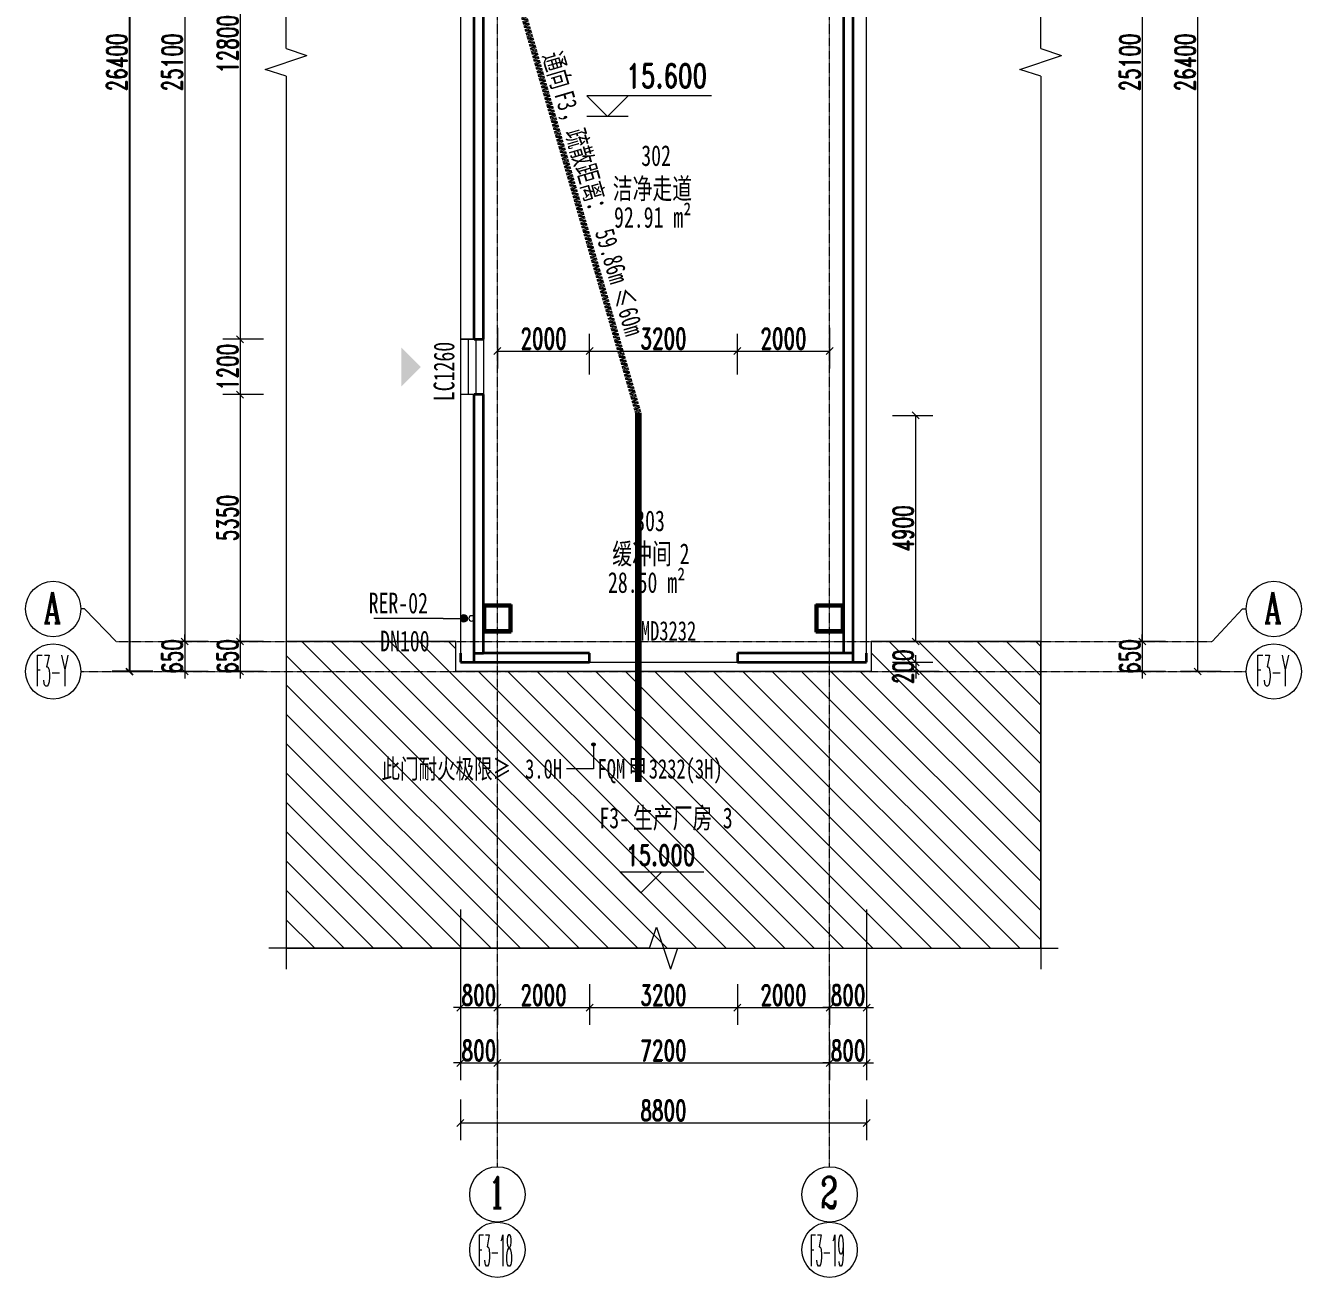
# Model space of a CAD drawing. Header units: millimetres. Extents: x -10225 to 17425, y -14635 to 39247.
# Drawn here: x -10225 to 17425, y -14635 to 12500 of the extents above; entities that cross this region are included whole.
import ezdxf

# ---------------------------------------------------------------- set-up
doc = ezdxf.new("R2010")
doc.units = ezdxf.units.MM
doc.linetypes.add('疏散路线', pattern=[40, 15, -5, 15, -5])
doc.linetypes.add('轴网线', pattern=[22.24, 12.7, -3.18, 3.18, -3.18])
doc.layers.get('0').update_dxf_attribs({"color": 8})
doc.layers.get('Defpoints').update_dxf_attribs({"color": 8})
for name, color, linetype, lineweight in [('A-ANNO-DIMS', 8, 'Continuous', 15), ('A-ANNO-NOTE', 8, 'Continuous', 18), ('A-AREA-IDEN', 8, 'Continuous', 18), ('A-DETL', 8, 'Continuous', 18), ('A-DETL-GENF', 8, 'Continuous', 18), ('A-DETL-THIN', 8, 'Continuous', 15), ('A-FLOR', 8, 'Continuous', 15), ('A-GLAZ', 8, 'Continuous', 15), ('A-GLAZ-IDEN', 8, 'Continuous', 18), ('A-WALL', 8, 'Continuous', 15), ('G-ANNO-DIMS', 8, 'Continuous', 15), ('G-ANNO-TEXT', 8, 'Continuous', 15), ('P-PIPE', 8, 'Continuous', 15), ('S-COLS', 8, 'Continuous', 15), ('S-GRID', 8, 'Continuous', 15), ('S-GRID-IDEN', 8, 'Continuous', 18)]:
    doc.layers.add(name, color=color, linetype=linetype, lineweight=lineweight)
doc.styles.add('RomanC', font='romanc__.ttf', dxfattribs={"width": 0.65, "height": 675})
doc.styles.add('RomanC_1', font='romanc__.ttf', dxfattribs={"width": 0.25, "height": 675})
doc.styles.add('RomanD', font='romand__.ttf', dxfattribs={"width": 0.3, "height": 675})
doc.styles.add('RomanD_1', font='romand__.ttf', dxfattribs={"width": 0.65, "height": 450})
doc.styles.add('RomanD_2', font='romand__.ttf', dxfattribs={"width": 0.7, "height": 525})
doc.styles.add('RomanD_4', font='romand__.ttf', dxfattribs={"width": 0.7, "height": 450})
doc.styles.add('仿宋', font='simfang.ttf', dxfattribs={"width": 0.7, "height": 450})
doc.styles.add('仿宋_1', font='simfang.ttf', dxfattribs={"width": 0.7, "height": 420})
doc.styles.add('宋体', font='SimSun.ttf', dxfattribs={"width": 0.7, "height": 450})
doc.dimstyles.new('1_2道尺寸线', dxfattribs={"dimscale": 304.8, "dimtxt": 451.60863, "dimasz": 0.492126, "dimexe": 1.230315, "dimexo": 0.0625, "dimgap": 0.147638, "dimtad": 1, "dimdec": 0, "dimzin": 0, "dimdsep": 46, "dimtxsty": 'RomanD_1', "dimblk1": 'OBLIQUE', "dimblk2": 'OBLIQUE', "dimsah": 1, "dimcen": 0.09, "dimazin": 0, "dimtfac": 1, "dimtdec": 4, "dimtix": 1, "dimtmove": 0, "dimatfit": 3, "dimfxl": 1.722441, "dimfxlon": 1, "dimtvp": 1, "dimtolj": 1, "dimtzin": 0, "dimlwd": 18, "dimlwe": 18, "dimarcsym": 2})
doc.dimstyles.new('1_2道尺寸线_1', dxfattribs={"dimscale": 304.8, "dimtxt": 451.60863, "dimasz": 0.492126, "dimexe": 1.230315, "dimexo": 0.0625, "dimgap": 0.147638, "dimtad": 1, "dimdec": 0, "dimzin": 0, "dimdsep": 46, "dimtxsty": 'RomanD_1', "dimblk1": 'OBLIQUE', "dimblk2": 'OBLIQUE', "dimsah": 1, "dimcen": 0.09, "dimazin": 0, "dimtfac": 1, "dimtdec": 4, "dimtix": 1, "dimtmove": 0, "dimatfit": 3, "dimfxl": 1.722441, "dimfxlon": 1, "dimtvp": 1, "dimtolj": 1, "dimtzin": 0, "dimarcsym": 2})
doc.dimstyles.new('第三道尺寸线', dxfattribs={"dimscale": 304.8, "dimtxt": 451.60863, "dimasz": 0.492126, "dimexe": 1.230315, "dimexo": 0.0625, "dimgap": 0.147638, "dimtad": 1, "dimdec": 0, "dimzin": 0, "dimdsep": 46, "dimtxsty": 'RomanD_1', "dimblk1": 'OBLIQUE', "dimblk2": 'OBLIQUE', "dimsah": 1, "dimcen": 0.09, "dimazin": 0, "dimtfac": 1, "dimtdec": 4, "dimtix": 1, "dimtmove": 0, "dimatfit": 3, "dimfxl": 1.722441, "dimfxlon": 1, "dimtvp": 1, "dimtolj": 1, "dimtzin": 0, "dimlwd": 18, "dimlwe": 18, "dimarcsym": 2})

# ---------------------------------------------------------------- blocks, each defined once
blk = doc.blocks.new('ST-PB6-01-C-001_HLP2_rvt-1-3F')
at = {"layer": 'S-COLS', "lineweight": 35}
for p, q in [((-300, 23450), (-300, 24050)), ((-300, 24050), (300, 24050)), ((-300, 23450), (-300, 24050)), ((-300, 24050), (300, 24050)), ((-265, 23485), (-265, 24015)), ((-265, 24015), (265, 24015)), ((265, 24015), (265, 23485)), ((300, 24050), (300, 23450)), ((300, 24050), (300, 23450)), ((6900, 23450), (6900, 24050)), ((6900, 24050), (7500, 24050)), ((6900, 23450), (6900, 24050)), ((6900, 24050), (7500, 24050)), ((6935, 23485), (6935, 24015)), ((6935, 24015), (7465, 24015)), ((7465, 24015), (7465, 23485)), ((7500, 24050), (7500, 23450)), ((7500, 24050), (7500, 23450)), ((300, 23450), (-300, 23450)), ((-300, 23450), (300, 23450)), ((265, 23485), (-265, 23485)), ((7500, 23450), (6900, 23450)), ((6900, 23450), (7500, 23450)), ((7465, 23485), (6935, 23485)), ((-300, -650), (-300, -50)), ((-300, -50), (300, -50)), ((-300, -650), (-300, -50)), ((-300, -50), (300, -50)), ((-265, -615), (-265, -85)), ((-265, -85), (265, -85)), ((265, -85), (265, -615)), ((300, -50), (300, -650)), ((300, -50), (300, -650)), ((6900, -650), (6900, -50)), ((6900, -50), (7500, -50)), ((6900, -650), (6900, -50)), ((6900, -50), (7500, -50)), ((6935, -615), (6935, -85)), ((6935, -85), (7465, -85)), ((7465, -85), (7465, -615)), ((7500, -50), (7500, -650)), ((7500, -50), (7500, -650)), ((300, -650), (-300, -650)), ((-300, -650), (300, -650)), ((265, -615), (-265, -615)), ((7500, -650), (6900, -650)), ((6900, -650), (7500, -650)), ((7465, -615), (6935, -615))]:
    blk.add_line(p, q, dxfattribs=at)
blk = doc.blocks.new('四扇单列组合窗_中开启 - LC1260-689972-3F')
at = {"layer": 'A-GLAZ'}
for p, q in [((-600, 250), (-600, -250)), ((-600, 250), (600, 250)), ((-600, 83), (600, 83)), ((600, 250), (600, -250)), ((-600, -83), (600, -83)), ((-600, -250), (600, -250))]:
    blk.add_line(p, q, dxfattribs=at)
blk = doc.blocks.new('轴网 - 宽度系数 0_65-155799-3F')
at = {"layer": 'S-GRID-IDEN'}
blk.add_circle((0, 0), 4, dxfattribs=at)
blk = doc.blocks.new('轴网 - 宽度系数 0_3-442693-3F')
at = {"layer": 'S-GRID-IDEN'}
blk.add_circle((0, 0), 4, dxfattribs=at)
blk = doc.blocks.new('_Oblique')
at = {"color": 0, "linetype": 'ByBlock', "lineweight": -2}
blk.add_line((-0.5, -0.5), (0.5, 0.5), dxfattribs=at)
blk = doc.blocks.new('DIMBLOCK1-3F')
at = {"layer": 'A-ANNO-DIMS', "color": 0, "lineweight": 18, "transparency": 16777216}
for p, q in [((-800, -8279), (-800, -9160)), ((0, -8279), (0, -9160)), ((-800, -8785), (-950, -8785)), ((-800, -8785), (0, -8785)), ((0, -8785), (150, -8785))]:
    blk.add_line(p, q, dxfattribs=at)
at = {"layer": 'Defpoints', "color": 0, "transparency": 16777216}
for p in [(-800, -8260), (0, -8260), (0, -8785)]:
    blk.add_point(p, dxfattribs=at)
at = {"layer": 'A-ANNO-DIMS', "color": 0, "lineweight": 18, "transparency": 16777216, "xscale": 150, "yscale": 150, "zscale": 150}
blk.add_blockref('_Oblique', (-800, -8785), dxfattribs=at)
at = {"layer": 'A-ANNO-DIMS', "color": 0, "lineweight": 18, "transparency": 16777216, "xscale": 150, "yscale": 150, "zscale": 150, "rotation": 180}
blk.add_blockref('_Oblique', (0, -8785), dxfattribs=at)
at = {"layer": 'A-ANNO-DIMS', "color": 0, "lineweight": 18, "transparency": 16777216, "insert": (-400, -8515), "char_height": 450, "width": 937.96, "attachment_point": 5, "style": 'RomanD_1'}
blk.add_mtext('\\A1;800', dxfattribs=at)
blk = doc.blocks.new('DIMBLOCK2-3F')
at = {"layer": 'A-ANNO-DIMS', "color": 0, "lineweight": 18, "transparency": 16777216}
for p, q in [((0, -8279), (0, -9160)), ((2000, -8279), (2000, -9160)), ((0, -8785), (2000, -8785))]:
    blk.add_line(p, q, dxfattribs=at)
at = {"layer": 'Defpoints', "color": 0, "transparency": 16777216}
for p in [(0, -8260), (2000, -8260), (2000, -8785)]:
    blk.add_point(p, dxfattribs=at)
at = {"layer": 'A-ANNO-DIMS', "color": 0, "lineweight": 18, "transparency": 16777216, "xscale": 150, "yscale": 150, "zscale": 150, "rotation": 180}
blk.add_blockref('_Oblique', (0, -8785), dxfattribs=at)
at = {"layer": 'A-ANNO-DIMS', "color": 0, "lineweight": 18, "transparency": 16777216, "xscale": 150, "yscale": 150, "zscale": 150}
blk.add_blockref('_Oblique', (2000, -8785), dxfattribs=at)
at = {"layer": 'A-ANNO-DIMS', "color": 0, "lineweight": 18, "transparency": 16777216, "insert": (1000, -8515), "char_height": 450, "width": 1250.61, "attachment_point": 5, "style": 'RomanD_1'}
blk.add_mtext('\\A1;2000', dxfattribs=at)
blk = doc.blocks.new('DIMBLOCK3-3F')
at = {"layer": 'A-ANNO-DIMS', "color": 0, "lineweight": 18, "transparency": 16777216}
for p, q in [((2000, -8279), (2000, -9160)), ((5200, -8279), (5200, -9160)), ((2000, -8785), (5200, -8785))]:
    blk.add_line(p, q, dxfattribs=at)
at = {"layer": 'Defpoints', "color": 0, "transparency": 16777216}
for p in [(2000, -8260), (5200, -8260), (5200, -8785)]:
    blk.add_point(p, dxfattribs=at)
at = {"layer": 'A-ANNO-DIMS', "color": 0, "lineweight": 18, "transparency": 16777216, "xscale": 150, "yscale": 150, "zscale": 150, "rotation": 180}
blk.add_blockref('_Oblique', (2000, -8785), dxfattribs=at)
at = {"layer": 'A-ANNO-DIMS', "color": 0, "lineweight": 18, "transparency": 16777216, "xscale": 150, "yscale": 150, "zscale": 150}
blk.add_blockref('_Oblique', (5200, -8785), dxfattribs=at)
at = {"layer": 'A-ANNO-DIMS', "color": 0, "lineweight": 18, "transparency": 16777216, "insert": (3600, -8515), "char_height": 450, "width": 1250.61, "attachment_point": 5, "style": 'RomanD_1'}
blk.add_mtext('\\A1;3200', dxfattribs=at)
blk = doc.blocks.new('DIMBLOCK4-3F')
at = {"layer": 'A-ANNO-DIMS', "color": 0, "lineweight": 18, "transparency": 16777216}
for p, q in [((5200, -8279), (5200, -9160)), ((7200, -8279), (7200, -9160)), ((5200, -8785), (7200, -8785))]:
    blk.add_line(p, q, dxfattribs=at)
at = {"layer": 'Defpoints', "color": 0, "transparency": 16777216}
for p in [(5200, -8260), (7200, -8260), (7200, -8785)]:
    blk.add_point(p, dxfattribs=at)
at = {"layer": 'A-ANNO-DIMS', "color": 0, "lineweight": 18, "transparency": 16777216, "xscale": 150, "yscale": 150, "zscale": 150, "rotation": 180}
blk.add_blockref('_Oblique', (5200, -8785), dxfattribs=at)
at = {"layer": 'A-ANNO-DIMS', "color": 0, "lineweight": 18, "transparency": 16777216, "xscale": 150, "yscale": 150, "zscale": 150}
blk.add_blockref('_Oblique', (7200, -8785), dxfattribs=at)
at = {"layer": 'A-ANNO-DIMS', "color": 0, "lineweight": 18, "transparency": 16777216, "insert": (6200, -8515), "char_height": 450, "width": 1250.61, "attachment_point": 5, "style": 'RomanD_1'}
blk.add_mtext('\\A1;2000', dxfattribs=at)
blk = doc.blocks.new('DIMBLOCK5-3F')
at = {"layer": 'A-ANNO-DIMS', "color": 0, "lineweight": 18, "transparency": 16777216}
for p, q in [((7200, -8279), (7200, -9160)), ((8000, -8279), (8000, -9160)), ((7200, -8785), (7050, -8785)), ((7200, -8785), (8000, -8785)), ((8000, -8785), (8150, -8785))]:
    blk.add_line(p, q, dxfattribs=at)
at = {"layer": 'Defpoints', "color": 0, "transparency": 16777216}
for p in [(7200, -8260), (8000, -8260), (8000, -8785)]:
    blk.add_point(p, dxfattribs=at)
at = {"layer": 'A-ANNO-DIMS', "color": 0, "lineweight": 18, "transparency": 16777216, "xscale": 150, "yscale": 150, "zscale": 150}
blk.add_blockref('_Oblique', (7200, -8785), dxfattribs=at)
at = {"layer": 'A-ANNO-DIMS', "color": 0, "lineweight": 18, "transparency": 16777216, "xscale": 150, "yscale": 150, "zscale": 150, "rotation": 180}
blk.add_blockref('_Oblique', (8000, -8785), dxfattribs=at)
at = {"layer": 'A-ANNO-DIMS', "color": 0, "lineweight": 18, "transparency": 16777216, "insert": (7600, -8515), "char_height": 450, "width": 937.96, "attachment_point": 5, "style": 'RomanD_1'}
blk.add_mtext('\\A1;800', dxfattribs=at)
blk = doc.blocks.new('高程点 - 高程点-103621-3F')
at = {"layer": 'G-ANNO-DIMS', "lineweight": 18}
for p, q in [((15.06, 2.99), (-2.99, 2.99)), ((0, 0), (-2.99, 2.99)), ((0, 0), (2.99, 2.99)), ((2.99, 0), (-2.99, 0))]:
    blk.add_line(p, q, dxfattribs=at)
blk = doc.blocks.new('DIMBLOCK14-3F')
at = {"layer": 'A-ANNO-DIMS', "color": 0, "lineweight": 18, "transparency": 16777216}
for p, q in [((-800, -6657), (-800, -10360)), ((0, -9479), (0, -10360)), ((-800, -9985), (-950, -9985)), ((-800, -9985), (0, -9985)), ((0, -9985), (150, -9985))]:
    blk.add_line(p, q, dxfattribs=at)
at = {"layer": 'Defpoints', "color": 0, "transparency": 16777216}
for p in [(-800, -6638), (0, -9460), (0, -9985)]:
    blk.add_point(p, dxfattribs=at)
at = {"layer": 'A-ANNO-DIMS', "color": 0, "lineweight": 18, "transparency": 16777216, "xscale": 150, "yscale": 150, "zscale": 150}
blk.add_blockref('_Oblique', (-800, -9985), dxfattribs=at)
at = {"layer": 'A-ANNO-DIMS', "color": 0, "lineweight": 18, "transparency": 16777216, "xscale": 150, "yscale": 150, "zscale": 150, "rotation": 180}
blk.add_blockref('_Oblique', (0, -9985), dxfattribs=at)
at = {"layer": 'A-ANNO-DIMS', "color": 0, "lineweight": 18, "transparency": 16777216, "insert": (-400, -9715), "char_height": 450, "width": 937.96, "attachment_point": 5, "style": 'RomanD_1'}
blk.add_mtext('\\A1;800', dxfattribs=at)
blk = doc.blocks.new('DIMBLOCK15-3F')
at = {"layer": 'A-ANNO-DIMS', "color": 0, "lineweight": 18, "transparency": 16777216}
for p, q in [((0, -9479), (0, -10360)), ((7200, -9479), (7200, -10360)), ((0, -9985), (7200, -9985))]:
    blk.add_line(p, q, dxfattribs=at)
at = {"layer": 'Defpoints', "color": 0, "transparency": 16777216}
for p in [(0, -9460), (7200, -9460), (7200, -9985)]:
    blk.add_point(p, dxfattribs=at)
at = {"layer": 'A-ANNO-DIMS', "color": 0, "lineweight": 18, "transparency": 16777216, "xscale": 150, "yscale": 150, "zscale": 150, "rotation": 180}
blk.add_blockref('_Oblique', (0, -9985), dxfattribs=at)
at = {"layer": 'A-ANNO-DIMS', "color": 0, "lineweight": 18, "transparency": 16777216, "xscale": 150, "yscale": 150, "zscale": 150}
blk.add_blockref('_Oblique', (7200, -9985), dxfattribs=at)
at = {"layer": 'A-ANNO-DIMS', "color": 0, "lineweight": 18, "transparency": 16777216, "insert": (3600, -9715), "char_height": 450, "width": 1250.61, "attachment_point": 5, "style": 'RomanD_1'}
blk.add_mtext('\\A1;7200', dxfattribs=at)
blk = doc.blocks.new('DIMBLOCK16-3F')
at = {"layer": 'A-ANNO-DIMS', "color": 0, "lineweight": 18, "transparency": 16777216}
for p, q in [((8000, -6657), (8000, -10360)), ((7200, -9479), (7200, -10360)), ((7200, -9985), (7050, -9985)), ((7200, -9985), (8000, -9985)), ((8000, -9985), (8150, -9985))]:
    blk.add_line(p, q, dxfattribs=at)
at = {"layer": 'Defpoints', "color": 0, "transparency": 16777216}
for p in [(8000, -6638), (7200, -9460), (8000, -9985)]:
    blk.add_point(p, dxfattribs=at)
at = {"layer": 'A-ANNO-DIMS', "color": 0, "lineweight": 18, "transparency": 16777216, "xscale": 150, "yscale": 150, "zscale": 150}
blk.add_blockref('_Oblique', (7200, -9985), dxfattribs=at)
at = {"layer": 'A-ANNO-DIMS', "color": 0, "lineweight": 18, "transparency": 16777216, "xscale": 150, "yscale": 150, "zscale": 150, "rotation": 180}
blk.add_blockref('_Oblique', (8000, -9985), dxfattribs=at)
at = {"layer": 'A-ANNO-DIMS', "color": 0, "lineweight": 18, "transparency": 16777216, "insert": (7600, -9715), "char_height": 450, "width": 937.96, "attachment_point": 5, "style": 'RomanD_1'}
blk.add_mtext('\\A1;800', dxfattribs=at)
blk = doc.blocks.new('临时单轴号 - 临时标记-下-5mm-512906-3F')
at = {"layer": 'A-ANNO-NOTE', "color": 80}
blk.add_circle((0, 12), 4, dxfattribs=at)
blk = doc.blocks.new('DIMBLOCK20-3F')
at = {"layer": 'A-ANNO-DIMS', "color": 0, "lineweight": 18, "transparency": 16777216}
for p, q in [((-5069, 18500), (-5950, 18500)), ((-5575, 18500), (-5575, 5700)), ((-5069, 5700), (-5950, 5700))]:
    blk.add_line(p, q, dxfattribs=at)
at = {"layer": 'Defpoints', "color": 0, "transparency": 16777216}
for p in [(-5050, 18500), (-5575, 5700), (-5050, 5700)]:
    blk.add_point(p, dxfattribs=at)
at = {"layer": 'A-ANNO-DIMS', "color": 0, "lineweight": 18, "transparency": 16777216, "xscale": 150, "yscale": 150, "zscale": 150}
for p, rotation in [((-5575, 18500), 90), ((-5575, 5700), 270)]:
    blk.add_blockref('_Oblique', p, dxfattribs=dict(at, rotation=rotation))
at = {"layer": 'A-ANNO-DIMS', "color": 0, "lineweight": 18, "transparency": 16777216, "insert": (-5845, 12100), "char_height": 450, "width": 1563.26, "attachment_point": 5, "rotation": 90, "style": 'RomanD_1'}
blk.add_mtext('\\A1;12800', dxfattribs=at)
blk = doc.blocks.new('DIMBLOCK21-3F')
at = {"layer": 'A-ANNO-DIMS', "color": 0, "lineweight": 18, "transparency": 16777216}
for p, q in [((-5069, 5700), (-5950, 5700)), ((-5575, 5700), (-5575, 4500)), ((-5069, 4500), (-5950, 4500))]:
    blk.add_line(p, q, dxfattribs=at)
at = {"layer": 'Defpoints', "color": 0, "transparency": 16777216}
for p in [(-5050, 5700), (-5575, 4500), (-5050, 4500)]:
    blk.add_point(p, dxfattribs=at)
at = {"layer": 'A-ANNO-DIMS', "color": 0, "lineweight": 18, "transparency": 16777216, "xscale": 150, "yscale": 150, "zscale": 150}
for p, rotation in [((-5575, 5700), 90), ((-5575, 4500), 270)]:
    blk.add_blockref('_Oblique', p, dxfattribs=dict(at, rotation=rotation))
at = {"layer": 'A-ANNO-DIMS', "color": 0, "lineweight": 18, "transparency": 16777216, "insert": (-5845, 5100), "char_height": 450, "width": 1250.61, "attachment_point": 5, "rotation": 90, "style": 'RomanD_1'}
blk.add_mtext('\\A1;1200', dxfattribs=at)
blk = doc.blocks.new('DIMBLOCK22-3F')
at = {"layer": 'A-ANNO-DIMS', "color": 0, "lineweight": 18, "transparency": 16777216}
for p, q in [((-5069, 4500), (-5950, 4500)), ((-5575, 4500), (-5575, -850)), ((-5069, -850), (-5950, -850))]:
    blk.add_line(p, q, dxfattribs=at)
at = {"layer": 'Defpoints', "color": 0, "transparency": 16777216}
for p in [(-5050, 4500), (-5575, -850), (-5050, -850)]:
    blk.add_point(p, dxfattribs=at)
at = {"layer": 'A-ANNO-DIMS', "color": 0, "lineweight": 18, "transparency": 16777216, "xscale": 150, "yscale": 150, "zscale": 150}
for p, rotation in [((-5575, 4500), 90), ((-5575, -850), 270)]:
    blk.add_blockref('_Oblique', p, dxfattribs=dict(at, rotation=rotation))
at = {"layer": 'A-ANNO-DIMS', "color": 0, "lineweight": 18, "transparency": 16777216, "insert": (-5845, 1825), "char_height": 450, "width": 1250.61, "attachment_point": 5, "rotation": 90, "style": 'RomanD_1'}
blk.add_mtext('\\A1;5350', dxfattribs=at)
blk = doc.blocks.new('DIMBLOCK23-3F')
at = {"layer": 'A-ANNO-DIMS', "color": 0, "lineweight": 18, "transparency": 16777216}
for p, q in [((-5575, -850), (-5575, -700)), ((-5069, -850), (-5950, -850)), ((-5575, -850), (-5575, -1500)), ((-5069, -1500), (-5950, -1500)), ((-5575, -1500), (-5575, -1650))]:
    blk.add_line(p, q, dxfattribs=at)
at = {"layer": 'Defpoints', "color": 0, "transparency": 16777216}
for p in [(-5050, -850), (-5575, -1500), (-5050, -1500)]:
    blk.add_point(p, dxfattribs=at)
at = {"layer": 'A-ANNO-DIMS', "color": 0, "lineweight": 18, "transparency": 16777216, "xscale": 150, "yscale": 150, "zscale": 150}
for p, rotation in [((-5575, -850), 270), ((-5575, -1500), 90)]:
    blk.add_blockref('_Oblique', p, dxfattribs=dict(at, rotation=rotation))
at = {"layer": 'A-ANNO-DIMS', "color": 0, "lineweight": 18, "transparency": 16777216, "insert": (-5845, -1175), "char_height": 450, "width": 937.96, "attachment_point": 5, "rotation": 90, "style": 'RomanD_1'}
blk.add_mtext('\\A1;650', dxfattribs=at)
blk = doc.blocks.new('DIMBLOCK25-3F')
at = {"layer": 'A-ANNO-DIMS', "color": 0, "lineweight": 18, "transparency": 16777216}
for p, q in [((-800, -10779), (-800, -11660)), ((8000, -10779), (8000, -11660)), ((-800, -11285), (8000, -11285))]:
    blk.add_line(p, q, dxfattribs=at)
at = {"layer": 'Defpoints', "color": 0, "transparency": 16777216}
for p in [(-800, -10760), (8000, -10760), (8000, -11285)]:
    blk.add_point(p, dxfattribs=at)
at = {"layer": 'A-ANNO-DIMS', "color": 0, "lineweight": 18, "transparency": 16777216, "xscale": 150, "yscale": 150, "zscale": 150, "rotation": 180}
blk.add_blockref('_Oblique', (-800, -11285), dxfattribs=at)
at = {"layer": 'A-ANNO-DIMS', "color": 0, "lineweight": 18, "transparency": 16777216, "xscale": 150, "yscale": 150, "zscale": 150}
blk.add_blockref('_Oblique', (8000, -11285), dxfattribs=at)
at = {"layer": 'A-ANNO-DIMS', "color": 0, "lineweight": 18, "transparency": 16777216, "insert": (3600, -11015), "char_height": 450, "width": 1250.61, "attachment_point": 5, "style": 'RomanD_1'}
blk.add_mtext('\\A1;8800', dxfattribs=at)
blk = doc.blocks.new('DIMBLOCK26-3F')
at = {"layer": 'A-ANNO-DIMS', "color": 0, "lineweight": -2, "transparency": 16777216}
for p, q in [((-7469, 24900), (-8350, 24900)), ((-7975, 24900), (-7975, -1500)), ((-7469, -1500), (-8350, -1500))]:
    blk.add_line(p, q, dxfattribs=at)
at = {"layer": 'Defpoints', "color": 0, "transparency": 16777216}
for p in [(-7450, 24900), (-7975, -1500), (-7450, -1500)]:
    blk.add_point(p, dxfattribs=at)
at = {"layer": 'A-ANNO-DIMS', "color": 0, "lineweight": -2, "transparency": 16777216, "xscale": 150, "yscale": 150, "zscale": 150}
for p, rotation in [((-7975, 24900), 90), ((-7975, -1500), 270)]:
    blk.add_blockref('_Oblique', p, dxfattribs=dict(at, rotation=rotation))
at = {"layer": 'A-ANNO-DIMS', "color": 0, "lineweight": 18, "transparency": 16777216, "insert": (-8245, 11700), "char_height": 450, "width": 1563.26, "attachment_point": 5, "rotation": 90, "style": 'RomanD_1'}
blk.add_mtext('\\A1;26400', dxfattribs=at)
blk = doc.blocks.new('DIMBLOCK27-3F')
at = {"layer": 'A-ANNO-DIMS', "color": 0, "lineweight": 18, "transparency": 16777216}
for p, q in [((15681, 24900), (14800, 24900)), ((15175, 24900), (15175, -1500)), ((15681, -1500), (14800, -1500))]:
    blk.add_line(p, q, dxfattribs=at)
at = {"layer": 'Defpoints', "color": 0, "transparency": 16777216}
for p in [(15700, 24900), (15175, -1500), (15700, -1500)]:
    blk.add_point(p, dxfattribs=at)
at = {"layer": 'A-ANNO-DIMS', "color": 0, "lineweight": 18, "transparency": 16777216, "xscale": 150, "yscale": 150, "zscale": 150}
for p, rotation in [((15175, 24900), 90), ((15175, -1500), 270)]:
    blk.add_blockref('_Oblique', p, dxfattribs=dict(at, rotation=rotation))
at = {"layer": 'A-ANNO-DIMS', "color": 0, "lineweight": 18, "transparency": 16777216, "insert": (14905, 11700), "char_height": 450, "width": 1563.26, "attachment_point": 5, "rotation": 90, "style": 'RomanD_1'}
blk.add_mtext('\\A1;26400', dxfattribs=at)
blk = doc.blocks.new('DIMBLOCK29-3F')
at = {"layer": 'A-ANNO-DIMS', "color": 0, "lineweight": 18, "transparency": 16777216}
for p, q in [((-6269.05, 24250), (-7150, 24250)), ((-6775, 24250), (-6775, -850)), ((-6269.05, -850), (-7150, -850))]:
    blk.add_line(p, q, dxfattribs=at)
at = {"layer": 'Defpoints', "color": 0, "transparency": 16777216}
for p in [(-6250, 24250), (-6775, -850), (-6250, -850)]:
    blk.add_point(p, dxfattribs=at)
at = {"layer": 'A-ANNO-DIMS', "color": 0, "lineweight": 18, "transparency": 16777216, "xscale": 150, "yscale": 150, "zscale": 150}
for p, rotation in [((-6775, 24250), 90), ((-6775, -850), 270)]:
    blk.add_blockref('_Oblique', p, dxfattribs=dict(at, rotation=rotation))
at = {"layer": 'A-ANNO-DIMS', "color": 0, "lineweight": 18, "transparency": 16777216, "insert": (-7045, 11700), "char_height": 450, "width": 1563.2606, "attachment_point": 5, "rotation": 90, "style": 'RomanD_1'}
blk.add_mtext('\\A1;25100', dxfattribs=at)
blk = doc.blocks.new('DIMBLOCK30-3F')
at = {"layer": 'A-ANNO-DIMS', "color": 0, "lineweight": 18, "transparency": 16777216}
for p, q in [((-6775, -850), (-6775, -700)), ((-6269, -850), (-7150, -850)), ((-6775, -850), (-6775, -1500)), ((-6269, -1500), (-7150, -1500)), ((-6775, -1500), (-6775, -1650))]:
    blk.add_line(p, q, dxfattribs=at)
at = {"layer": 'Defpoints', "color": 0, "transparency": 16777216}
for p in [(-6250, -850), (-6775, -1500), (-6250, -1500)]:
    blk.add_point(p, dxfattribs=at)
at = {"layer": 'A-ANNO-DIMS', "color": 0, "lineweight": 18, "transparency": 16777216, "xscale": 150, "yscale": 150, "zscale": 150}
for p, rotation in [((-6775, -850), 270), ((-6775, -1500), 90)]:
    blk.add_blockref('_Oblique', p, dxfattribs=dict(at, rotation=rotation))
at = {"layer": 'A-ANNO-DIMS', "color": 0, "lineweight": 18, "transparency": 16777216, "insert": (-7045, -1175), "char_height": 450, "width": 937.96, "attachment_point": 5, "rotation": 90, "style": 'RomanD_1'}
blk.add_mtext('\\A1;650', dxfattribs=at)
blk = doc.blocks.new('DIMBLOCK32-3F')
at = {"layer": 'A-ANNO-DIMS', "color": 0, "lineweight": 18, "transparency": 16777216}
for p, q in [((14480.95, 24250), (13600, 24250)), ((13975, 24250), (13975, -850)), ((14480.95, -850), (13600, -850))]:
    blk.add_line(p, q, dxfattribs=at)
at = {"layer": 'Defpoints', "color": 0, "transparency": 16777216}
for p in [(14500, 24250), (13975, -850), (14500, -850)]:
    blk.add_point(p, dxfattribs=at)
at = {"layer": 'A-ANNO-DIMS', "color": 0, "lineweight": 18, "transparency": 16777216, "xscale": 150, "yscale": 150, "zscale": 150}
for p, rotation in [((13975, 24250), 90), ((13975, -850), 270)]:
    blk.add_blockref('_Oblique', p, dxfattribs=dict(at, rotation=rotation))
at = {"layer": 'A-ANNO-DIMS', "color": 0, "lineweight": 18, "transparency": 16777216, "insert": (13705, 11700), "char_height": 450, "width": 1563.2606, "attachment_point": 5, "rotation": 90, "style": 'RomanD_1'}
blk.add_mtext('\\A1;25100', dxfattribs=at)
blk = doc.blocks.new('DIMBLOCK33-3F')
at = {"layer": 'A-ANNO-DIMS', "color": 0, "lineweight": 18, "transparency": 16777216}
for p, q in [((13975, -850), (13975, -700)), ((14481, -850), (13600, -850)), ((13975, -850), (13975, -1500)), ((14481, -1500), (13600, -1500)), ((13975, -1500), (13975, -1650))]:
    blk.add_line(p, q, dxfattribs=at)
at = {"layer": 'Defpoints', "color": 0, "transparency": 16777216}
for p in [(14500, -850), (13975, -1500), (14500, -1500)]:
    blk.add_point(p, dxfattribs=at)
at = {"layer": 'A-ANNO-DIMS', "color": 0, "lineweight": 18, "transparency": 16777216, "xscale": 150, "yscale": 150, "zscale": 150}
for p, rotation in [((13975, -850), 270), ((13975, -1500), 90)]:
    blk.add_blockref('_Oblique', p, dxfattribs=dict(at, rotation=rotation))
at = {"layer": 'A-ANNO-DIMS', "color": 0, "lineweight": 18, "transparency": 16777216, "insert": (13705, -1175), "char_height": 450, "width": 937.96, "attachment_point": 5, "rotation": 90, "style": 'RomanD_1'}
blk.add_mtext('\\A1;650', dxfattribs=at)
blk = doc.blocks.new('DIMBLOCK34-3F')
at = {"layer": 'A-ANNO-DIMS', "color": 0, "lineweight": 18, "transparency": 16777216}
for p, q in [((8559, -1300), (9440, -1300)), ((9065, -1300), (9065, -1150)), ((9065, -1300), (9065, -1500)), ((9571, -1500), (8690, -1500)), ((9065, -1500), (9065, -1650))]:
    blk.add_line(p, q, dxfattribs=at)
at = {"layer": 'Defpoints', "color": 0, "transparency": 16777216}
for p in [(8540, -1300), (9065, -1500), (9590, -1500)]:
    blk.add_point(p, dxfattribs=at)
at = {"layer": 'A-ANNO-DIMS', "color": 0, "lineweight": 18, "transparency": 16777216, "xscale": 150, "yscale": 150, "zscale": 150}
for p, rotation in [((9065, -1300), 270), ((9065, -1500), 90)]:
    blk.add_blockref('_Oblique', p, dxfattribs=dict(at, rotation=rotation))
at = {"layer": 'A-ANNO-DIMS', "color": 0, "lineweight": 18, "transparency": 16777216, "insert": (8795, -1400), "char_height": 450, "width": 937.96, "attachment_point": 5, "rotation": 90, "style": 'RomanD_1'}
blk.add_mtext('\\A1;200', dxfattribs=at)
blk = doc.blocks.new('DIMBLOCK35-3F')
at = {"layer": 'A-ANNO-DIMS', "color": 0, "lineweight": 18, "transparency": 16777216}
for p, q in [((0, 5949), (0, 5068)), ((2000, 4937), (2000, 5818)), ((0, 5443), (2000, 5443))]:
    blk.add_line(p, q, dxfattribs=at)
at = {"layer": 'Defpoints', "color": 0, "transparency": 16777216}
for p in [(0, 5968), (2000, 5443), (2000, 4918)]:
    blk.add_point(p, dxfattribs=at)
at = {"layer": 'A-ANNO-DIMS', "color": 0, "lineweight": 18, "transparency": 16777216, "xscale": 150, "yscale": 150, "zscale": 150, "rotation": 180}
blk.add_blockref('_Oblique', (0, 5443), dxfattribs=at)
at = {"layer": 'A-ANNO-DIMS', "color": 0, "lineweight": 18, "transparency": 16777216, "xscale": 150, "yscale": 150, "zscale": 150}
blk.add_blockref('_Oblique', (2000, 5443), dxfattribs=at)
at = {"layer": 'A-ANNO-DIMS', "color": 0, "lineweight": 18, "transparency": 16777216, "insert": (1000, 5713), "char_height": 450, "width": 1250.61, "attachment_point": 5, "style": 'RomanD_1'}
blk.add_mtext('\\A1;2000', dxfattribs=at)
blk = doc.blocks.new('DIMBLOCK36-3F')
at = {"layer": 'A-ANNO-DIMS', "color": 0, "lineweight": 18, "transparency": 16777216}
for p, q in [((2000, 4937), (2000, 5818)), ((5200, 4937), (5200, 5818)), ((2000, 5443), (5200, 5443))]:
    blk.add_line(p, q, dxfattribs=at)
at = {"layer": 'Defpoints', "color": 0, "transparency": 16777216}
for p in [(5200, 5443), (2000, 4918), (5200, 4918)]:
    blk.add_point(p, dxfattribs=at)
at = {"layer": 'A-ANNO-DIMS', "color": 0, "lineweight": 18, "transparency": 16777216, "xscale": 150, "yscale": 150, "zscale": 150, "rotation": 180}
blk.add_blockref('_Oblique', (2000, 5443), dxfattribs=at)
at = {"layer": 'A-ANNO-DIMS', "color": 0, "lineweight": 18, "transparency": 16777216, "xscale": 150, "yscale": 150, "zscale": 150}
blk.add_blockref('_Oblique', (5200, 5443), dxfattribs=at)
at = {"layer": 'A-ANNO-DIMS', "color": 0, "lineweight": 18, "transparency": 16777216, "insert": (3600, 5713), "char_height": 450, "width": 1250.61, "attachment_point": 5, "style": 'RomanD_1'}
blk.add_mtext('\\A1;3200', dxfattribs=at)
blk = doc.blocks.new('DIMBLOCK37-3F')
at = {"layer": 'A-ANNO-DIMS', "color": 0, "lineweight": 18, "transparency": 16777216}
for p, q in [((5200, 4937), (5200, 5818)), ((7200, 5949), (7200, 5068)), ((5200, 5443), (7200, 5443))]:
    blk.add_line(p, q, dxfattribs=at)
at = {"layer": 'Defpoints', "color": 0, "transparency": 16777216}
for p in [(7200, 5968), (7200, 5443), (5200, 4918)]:
    blk.add_point(p, dxfattribs=at)
at = {"layer": 'A-ANNO-DIMS', "color": 0, "lineweight": 18, "transparency": 16777216, "xscale": 150, "yscale": 150, "zscale": 150, "rotation": 180}
blk.add_blockref('_Oblique', (5200, 5443), dxfattribs=at)
at = {"layer": 'A-ANNO-DIMS', "color": 0, "lineweight": 18, "transparency": 16777216, "xscale": 150, "yscale": 150, "zscale": 150}
blk.add_blockref('_Oblique', (7200, 5443), dxfattribs=at)
at = {"layer": 'A-ANNO-DIMS', "color": 0, "lineweight": 18, "transparency": 16777216, "insert": (6200, 5713), "char_height": 450, "width": 1250.61, "attachment_point": 5, "style": 'RomanD_1'}
blk.add_mtext('\\A1;2000', dxfattribs=at)
blk = doc.blocks.new('DIMBLOCK44-3F')
at = {"layer": 'A-ANNO-DIMS', "color": 0, "lineweight": 18, "transparency": 16777216}
for p, q in [((8559, 4050), (9440, 4050)), ((9065, -850), (9065, 4050)), ((8559, -850), (9440, -850))]:
    blk.add_line(p, q, dxfattribs=at)
at = {"layer": 'Defpoints', "color": 0, "transparency": 16777216}
for p in [(8540, 4050), (9065, 4050), (8540, -850)]:
    blk.add_point(p, dxfattribs=at)
at = {"layer": 'A-ANNO-DIMS', "color": 0, "lineweight": 18, "transparency": 16777216, "xscale": 150, "yscale": 150, "zscale": 150}
for p, rotation in [((9065, 4050), 90), ((9065, -850), 270)]:
    blk.add_blockref('_Oblique', p, dxfattribs=dict(at, rotation=rotation))
at = {"layer": 'A-ANNO-DIMS', "color": 0, "lineweight": 18, "transparency": 16777216, "insert": (8795, 1600), "char_height": 450, "width": 1250.61, "attachment_point": 5, "rotation": 90, "style": 'RomanD_1'}
blk.add_mtext('\\A1;4900', dxfattribs=at)

msp = doc.modelspace()

# ---------------------------------------------------------------- hatches: boundary and pattern name
at = {"layer": 'A-ANNO-NOTE', "lineweight": 15}
h = msp.add_hatch(color=256, dxfattribs=at)
edge = h.paths.add_edge_path(flags=0)
edge.add_arc((-725, -350), 75, 180, 360)
edge.add_arc((-725, -350), 75, 360, 540)
at = {"layer": 'A-DETL-GENF', "lineweight": 15}
h = msp.add_hatch(dxfattribs=at)
h.set_pattern_fill('FP_1', color=256, style=0, pattern_type=2)
h.set_pattern_definition([(135, (0, 0), (-318.198, -318.198), [])])
h.paths.add_polyline_path([(2000, -7500), (11775, -7500), (11775, -850), (8100, -850), (8100, -1500), (-900, -1500), (-900, -850), (-4575, -850), (-4575, -7500), (300, -7500)], flags=0)
h.paths.add_polyline_path([(8200, 24250), (11775, 24250), (11775, 30900), (-4575, 30900), (-4575, 24250), (-1000, 24250), (-1000, 24900), (8200, 24900), (8200, 24500)], flags=0)
at = {"layer": 'A-DETL-GENF'}
msp.add_hatch(color=256, dxfattribs=at).paths.add_polyline_path([(-2081.9, 4678.1), (-1660, 5100), (-2081.9, 5521.9)], flags=0)
at = {"layer": 'G-ANNO-TEXT'}
h = msp.add_hatch(color=256, dxfattribs=at)
edge = h.paths.add_edge_path(flags=0)
edge.add_arc((2082.2, -3081.4), 37.5, 0, 360)

# ---------------------------------------------------------------- linework, layer by layer
at = {"layer": 'A-ANNO-NOTE'}
for p, q in [((-4575, 12000), (-4575, 31350)), ((11775, 12000), (11775, 31350)), ((-4575, 12000), (-4126.1, 11849.4)), ((11775, 12000), (12223.9, 11849.4)), ((-5030.7, 11549.4), (-4126.1, 11849.4)), ((11319.3, 11549.4), (12223.9, 11849.4)), ((-4575, 11400), (-5030.7, 11549.4)), ((-4575, 11400), (-4575, -7950)), ((11775, 11400), (11319.3, 11549.4)), ((11775, 11400), (11775, -7950)), ((-1175, -350), (-2675, -350)), ((-1175, -350), (-725, -350)), ((4476.8, -5849), (2663.8, -5849)), ((3111.8, -6297), (2663.8, -5849)), ((3111.8, -6297), (3559.8, -5849)), ((3300, -7500), (3449.3, -7044.3)), ((3449.3, -7044.3), (3749.4, -7948.9)), ((3300, -7500), (-4950, -7500)), ((3900, -7500), (3749.4, -7948.9)), ((3900, -7500), (12150, -7500))]:
    msp.add_line(p, q, dxfattribs=at)
msp.add_circle((-725, -350), 75, dxfattribs=at)
for start, end in [(0, 180), (180, 0)]:
    msp.add_arc((-725, -350), 75, start, end, dxfattribs=at)
at = {"layer": 'A-DETL', "linetype": '疏散路线', "lineweight": 100}
for p, q in [((200, 14000), (3050, 4100)), ((3050, 4100), (3050, -1500)), ((3050, -1500), (3050, -3900))]:
    msp.add_line(p, q, dxfattribs=at)
at = {"layer": 'A-DETL-THIN'}
for p, q in [((-900, -850), (-4575, -850)), ((-4575, -850), (-4575, -7500)), ((-900, -1500), (-900, -850)), ((11775, -850), (8100, -850)), ((8100, -850), (8100, -1500)), ((11775, -7500), (11775, -850)), ((8100, -1500), (-900, -1500)), ((-4575, -7500), (11775, -7500))]:
    msp.add_line(p, q, dxfattribs=at)
at = {"layer": 'A-FLOR'}
msp.add_line((2000, -1300), (5200, -1300), dxfattribs=at)
at = {"layer": 'A-WALL', "lineweight": 35}
for p, q in [((7700, 24700), (7700, -1300)), ((7500, 24500), (7500, -1100)), ((-500, 5700), (-500, 18500)), ((-300, 5700), (-300, 18500)), ((-500, 5700), (-300, 5700)), ((-300, 4500), (-500, 4500)), ((-500, -1300), (-500, 4500)), ((-300, -1100), (-300, 4500)), ((-800, -1100), (-800, -1300)), ((-500, -1100), (-300, -1100)), ((2000, -1100), (-300, -1100)), ((2000, -1300), (2000, -1100)), ((7700, -1100), (5200, -1100)), ((5200, -1100), (5200, -1300)), ((8000, -1300), (8000, -1100)), ((-800, -1300), (2000, -1300)), ((5200, -1300), (8000, -1300))]:
    msp.add_line(p, q, dxfattribs=at)
at = {"layer": 'A-WALL'}
for p, q in [((-800, 24500), (-800, 4500)), ((8000, -1100), (8000, 24500)), ((-800, 5700), (-500, 5700)), ((-300, 5700), (-300, 4500)), ((-800, 4500), (-800, -1100)), ((-500, 4500), (-800, 4500))]:
    msp.add_line(p, q, dxfattribs=at)
at = {"layer": 'G-ANNO-TEXT'}
for p, q in [((2082.2, -3081.4), (2082.2, -3610.3)), ((2082.2, -3610.3), (1497.8, -3610.3))]:
    msp.add_line(p, q, dxfattribs=at)
msp.add_circle((2082.2, -3081.4), 37.5, dxfattribs=at)
at = {"layer": 'P-PIPE'}
for radius, start, end in [(57.1, 0, 180), (57.2, 180, 360)]:
    msp.add_arc((-560, -350), radius, start, end, dxfattribs=at)
at = {"layer": 'S-GRID', "linetype": '轴网线'}
for p, q in [((0, -12235), (0, 36800)), ((7200, -12235), (7200, 36800)), ((-8263.7, -850), (15490.5, -850)), ((-9025, -1500), (16225, -1500))]:
    msp.add_line(p, q, dxfattribs=at)
at = {"layer": 'S-GRID'}
for p, q in [((-8948.8, -146.1), (-9025, -146.1)), ((-8263.7, -850), (-8948.8, -146.1)), ((15490.5, -850), (16148.8, -146.1)), ((16148.8, -146.1), (16225, -146.1))]:
    msp.add_line(p, q, dxfattribs=at)

# ---------------------------------------------------------------- block references
at = {"lineweight": 5}
msp.add_blockref('ST-PB6-01-C-001_HLP2_rvt-1-3F', (0, 0), dxfattribs=at)
at = {"layer": 'A-ANNO-NOTE', "xscale": 150, "yscale": 150, "zscale": 150}
for p in [(0, -15834.7), (7200, -15834.7)]:
    msp.add_blockref('临时单轴号 - 临时标记-下-5mm-512906-3F', p, dxfattribs=at)
at = {"layer": 'A-GLAZ', "rotation": 269.9999999999999}
msp.add_blockref('四扇单列组合窗_中开启 - LC1260-689972-3F', (-550, 5100), dxfattribs=at)
at = {"layer": 'G-ANNO-DIMS', "lineweight": 18, "xscale": 149.9999999999999, "yscale": 149.9999999999999, "zscale": 149.9999999999999}
msp.add_blockref('高程点 - 高程点-103621-3F', (2384.3, 10525.3), dxfattribs=at)
at = {"layer": 'S-GRID-IDEN', "xscale": 149.9999999999999, "yscale": 149.9999999999999, "zscale": 149.9999999999999, "rotation": 269.9999999999994}
for name, p in [('轴网 - 宽度系数 0_65-155799-3F', (-9625, -146.1)), ('轴网 - 宽度系数 0_65-155799-3F', (16825, -146.1)), ('轴网 - 宽度系数 0_3-442693-3F', (-9625, -1500)), ('轴网 - 宽度系数 0_3-442693-3F', (16825, -1500))]:
    msp.add_blockref(name, p, dxfattribs=at)
at = {"layer": 'S-GRID-IDEN', "xscale": 149.9999999999999, "yscale": 149.9999999999999, "zscale": 149.9999999999999}
for p in [(0, -12835), (7200, -12835)]:
    msp.add_blockref('轴网 - 宽度系数 0_65-155799-3F', p, dxfattribs=at)

# ---------------------------------------------------------------- texts
at = {"layer": 'A-ANNO-NOTE', "lineweight": 15, "attachment_point": 1}
for s, insert, char_height, width, style in [('RER-02', (-2789.5, 208.5), 450, 1767.721, '仿宋'), ('DN100', (-2540.7, -614.8), 450, 1473.101, '仿宋'), ('15.000', (2790.8, -5254.5), 450, 2011.835, 'RomanD_4'), ('F3-18', (-426.7, -13712.2), 675, 1019.145, 'RomanC_1'), ('F3-19', (6773.3, -13712.2), 675, 1019.145, 'RomanC_1')]:
    msp.add_mtext(s, dxfattribs=dict(at, insert=insert, char_height=char_height, width=width, style=style))
at = {"layer": 'A-AREA-IDEN', "lineweight": 15, "char_height": 450, "attachment_point": 1}
for s, insert, width, style in [('302', (3118.3, 9905.8), 858.607, '宋体'), ('洁净走道', (2499.9, 9190.6), 2356.961, '仿宋'), ('92.91 m²', (2527.7, 8569.1), 2289.619, '宋体'), ('303', (2986.7, 1990.9), 858.607, '宋体'), ('缓冲间', (2490.1, 1275.6), 1767.721, '仿宋'), ('\\f仿宋|b0|i0|c134|p49|;\\W.7;2', (3948.6, 1275.6), 294.62, '仿宋'), ('28.50 m²', (2396.1, 654.1), 2289.619, '宋体')]:
    msp.add_mtext(s, dxfattribs=dict(at, insert=insert, width=width, style=style))
at = {"layer": 'A-GLAZ-IDEN', "lineweight": 15, "insert": (-1381.7, 4359.1), "char_height": 450, "width": 1767.721, "attachment_point": 1, "rotation": 90, "style": '仿宋'}
msp.add_mtext('LC1260', dxfattribs=at)
at = {"layer": 'G-ANNO-DIMS', "insert": (2796.5, 11672.5), "char_height": 525, "width": 2250.701, "attachment_point": 1, "line_spacing_factor": 1.146391, "style": 'RomanD_2'}
msp.add_mtext('15.600', dxfattribs=at)
at = {"layer": 'G-ANNO-TEXT', "char_height": 420, "attachment_point": 1, "rotation": 286.42922, "style": '仿宋_1'}
for s, insert, width in [('通向', (1382.7, 11977.1), 1077.468), ('F3', (1634.1, 11124.4), 538.734), ('，疏散距离：', (1759.9, 10698), 3232.404), ('59.86m', (2514.2, 8139.9), 1616.202), ('\\f仿宋|b0|i0|c134|p49|;\\W.7;≤', (2891.3, 6860.8), 538.734), ('60m', (3017, 6434.5), 808.101)]:
    msp.add_mtext(s, dxfattribs=dict(at, insert=insert, width=width))
at = {"layer": 'G-ANNO-TEXT', "attachment_point": 1}
for s, insert, char_height, width, style in [('MD3232', (3109.2, -409.7), 420, 1616.202, '仿宋_1'), ('此门耐火极限≥', (-2510.1, -3400.3), 420, 3771.138, '仿宋_1'), ('3.0H', (601.4, -3400.3), 420, 1077.468, '仿宋_1'), ('FQM', (2170.1, -3400.3), 420, 808.101, '仿宋_1'), ('\\f仿宋|b0|i0|c134|p49|;\\W.7;甲', (2836.8, -3400.3), 420, 538.734, '仿宋_1'), ('3232(3H)', (3281.3, -3400.3), 420, 2154.936, '仿宋_1'), ('生产厂房', (2939.3, -4449.2), 450, 2356.961, '仿宋'), ('F3-', (2210.1, -4449.2), 450, 883.86, '仿宋'), ('\\f仿宋|b0|i0|c134|p49|;\\W.7;3', (4884, -4449.2), 450, 294.62, '仿宋')]:
    msp.add_mtext(s, dxfattribs=dict(at, insert=insert, char_height=char_height, width=width, style=style))
at = {"layer": 'S-GRID-IDEN', "lineweight": 15, "char_height": 675, "attachment_point": 1}
for s, insert, width, style in [('\\fRomanC|b0|i0|c134|p2|;\\W.65;A', (-9831.9, 219.8), 500.253, 'RomanC'), ('\\fRomanC|b0|i0|c134|p2|;\\W.65;A', (16618.1, 219.8), 500.253, 'RomanC'), ('F3-Y', (-10010, -1144.4), 959.62, 'RomanD'), ('F3-Y', (16440, -1144.4), 959.62, 'RomanD'), ('\\fRomanC|b0|i0|c134|p2|;\\W.65;1', (-197.9, -12454.7), 500.253, 'RomanC'), ('\\fRomanC|b0|i0|c134|p2|;\\W.65;2', (7002.1, -12454.7), 500.253, 'RomanC')]:
    msp.add_mtext(s, dxfattribs=dict(at, insert=insert, width=width, style=style))

# ---------------------------------------------------------------- dimensions: what is measured, and where the dimension line sits
at = {"layer": 'A-ANNO-DIMS', "lineweight": 18}
for base, p1, p2, dimstyle, override, picture, middle in [((-7975, -1500), (-7450, 24900), (-7450, -1500), '1_2道尺寸线_1', {"dimpost": '<>', "dimfxl": 26400}, 'DIMBLOCK26-3F', (-8245, 11700)), ((15175, -1500), (15700, 24900), (15700, -1500), '1_2道尺寸线', {"dimpost": '<>', "dimfxl": 26400}, 'DIMBLOCK27-3F', (14905, 11700)), ((-6775, -850), (-6250, 24250), (-6250, -850), '1_2道尺寸线', {"dimpost": '<>', "dimfxl": 25100}, 'DIMBLOCK29-3F', (-7045, 11700)), ((13975, -850), (14500, 24250), (14500, -850), '1_2道尺寸线', {"dimpost": '<>', "dimfxl": 25100}, 'DIMBLOCK32-3F', (13705, 11700)), ((-5575, 5700), (-5050, 18500), (-5050, 5700), '第三道尺寸线', {"dimpost": '<>', "dimfxl": 12800}, 'DIMBLOCK20-3F', (-5845, 12100)), ((-5575, 4500), (-5050, 5700), (-5050, 4500), '第三道尺寸线', {"dimpost": '<>', "dimfxl": 1200}, 'DIMBLOCK21-3F', (-5845, 5100)), ((-5575, -850), (-5050, 4500), (-5050, -850), '第三道尺寸线', {"dimpost": '<>', "dimfxl": 5350}, 'DIMBLOCK22-3F', (-5845, 1825)), ((9064.7, 4050), (8539.7, -850), (8539.7, 4050), '第三道尺寸线', {"dimpost": '<>', "dimfxl": 4900}, 'DIMBLOCK44-3F', (8794.7, 1600)), ((-6775, -1500), (-6250, -850), (-6250, -1500), '1_2道尺寸线', {"dimpost": '<>', "dimfxl": 650}, 'DIMBLOCK30-3F', (-7045, -1175)), ((-5575, -1500), (-5050, -850), (-5050, -1500), '第三道尺寸线', {"dimpost": '<>', "dimfxl": 650}, 'DIMBLOCK23-3F', (-5845, -1175)), ((13975, -1500), (14500, -850), (14500, -1500), '1_2道尺寸线', {"dimpost": '<>', "dimfxl": 650}, 'DIMBLOCK33-3F', (13705, -1175)), ((9064.7, -1500), (8539.7, -1300), (9589.7, -1500), '第三道尺寸线', {"dimpost": '<>', "dimfxl": 1068.877916}, 'DIMBLOCK34-3F', (8794.7, -1400))]:
    dim = msp.add_linear_dim(base=base, p1=p1, p2=p2, angle=90, dimstyle=dimstyle, override=override, dxfattribs=at)
    dim.commit()
    dim.dimension.update_dxf_attribs({"geometry": picture, "text_midpoint": middle})
for base, p1, p2, dimstyle, override, picture, middle in [((2000, 5443.4), (0, 5968.4), (2000, 4918.4), '第三道尺寸线', {"dimpost": '<>', "dimfxl": 2258.8714}, 'DIMBLOCK35-3F', (1000, 5713.4)), ((5200, 5443.4), (2000, 4918.4), (5200, 4918.4), '第三道尺寸线', {"dimpost": '<>', "dimfxl": 3200}, 'DIMBLOCK36-3F', (3600, 5713.4)), ((7200, 5443.4), (5200, 4918.4), (7200, 5968.4), '第三道尺寸线', {"dimpost": '<>', "dimfxl": 2258.8714}, 'DIMBLOCK37-3F', (6200, 5713.4)), ((0, -9985), (-800, -6638.4), (0, -9460), '1_2道尺寸线', {"dimpost": '<>', "dimfxl": 2932.806357}, 'DIMBLOCK14-3F', (-400, -9715)), ((8000, -9985), (7200, -9460), (8000, -6638.4), '1_2道尺寸线', {"dimpost": '<>', "dimfxl": 2932.806357}, 'DIMBLOCK16-3F', (7600, -9715)), ((0, -8785), (-800, -8260), (0, -8260), '第三道尺寸线', {"dimpost": '<>', "dimfxl": 800}, 'DIMBLOCK1-3F', (-400, -8515)), ((2000, -8785), (0, -8260), (2000, -8260), '第三道尺寸线', {"dimpost": '<>', "dimfxl": 2000}, 'DIMBLOCK2-3F', (1000, -8515)), ((5200, -8785), (2000, -8260), (5200, -8260), '第三道尺寸线', {"dimpost": '<>', "dimfxl": 3200}, 'DIMBLOCK3-3F', (3600, -8515)), ((7200, -8785), (5200, -8260), (7200, -8260), '第三道尺寸线', {"dimpost": '<>', "dimfxl": 2000}, 'DIMBLOCK4-3F', (6200, -8515)), ((8000, -8785), (7200, -8260), (8000, -8260), '第三道尺寸线', {"dimpost": '<>', "dimfxl": 800}, 'DIMBLOCK5-3F', (7600, -8515)), ((7200, -9985), (0, -9460), (7200, -9460), '1_2道尺寸线', {"dimpost": '<>', "dimfxl": 7200}, 'DIMBLOCK15-3F', (3600, -9715)), ((8000, -11285), (-800, -10760), (8000, -10760), '1_2道尺寸线', {"dimpost": '<>', "dimfxl": 8800}, 'DIMBLOCK25-3F', (3600, -11015))]:
    dim = msp.add_linear_dim(base=base, p1=p1, p2=p2, dimstyle=dimstyle, override=override, dxfattribs=at)
    dim.commit()
    dim.dimension.update_dxf_attribs({"geometry": picture, "text_midpoint": middle})

doc.saveas('drawing.dxf')
